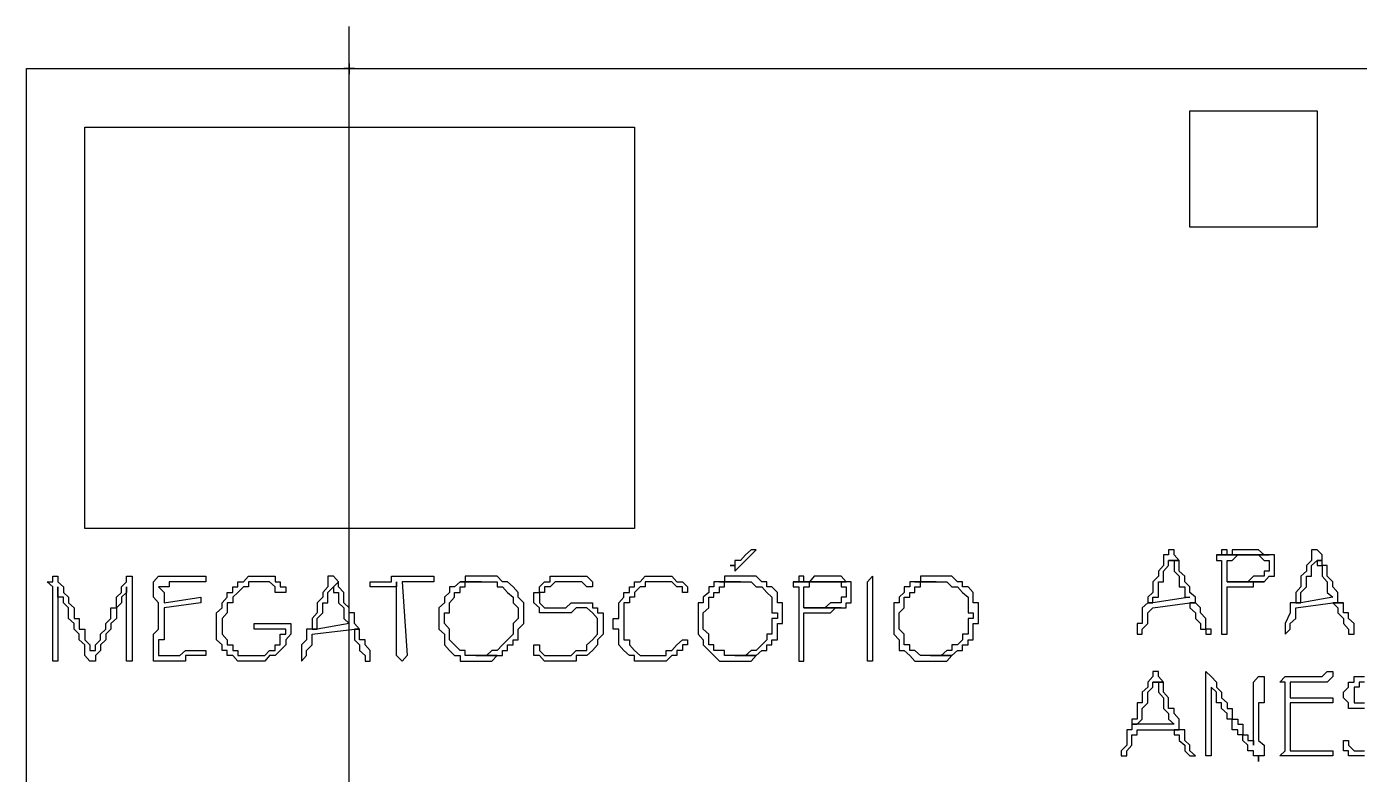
# Model space of a CAD drawing. Header units: millimetres. Extents: x -518.8 to -461.2, y 3.5 to 44.2.
# Drawn here: x -500.335 to -498.73, y 18.541 to 19.441 of the extents above; entities that cross this region are included whole.
import ezdxf

# ---------------------------------------------------------------- set-up
doc = ezdxf.new("R2010")
doc.units = ezdxf.units.MM
doc.header["$MEASUREMENT"] = 0
for name, color, linetype in [('10', 10, 'Continuous'), ('151', 151, 'Continuous'), ('16', 16, 'Continuous'), ('MYSOLIDS', 7, 'Continuous')]:
    doc.layers.add(name, color=color, linetype=linetype)

msp = doc.modelspace()

# ---------------------------------------------------------------- linework, layer by layer
at = {"layer": '10'}
for points in [[(-500.3346, 19.3909), (-494.7203, 19.3909), (-494.7203, 19.2375)], [(-500.3346, 17.8631), (-500.3346, 19.3909)]]:
    msp.add_lwpolyline(points, dxfattribs=at)
at = {"layer": '151'}
for points in [[(-498.9346, 19.3398), (-498.7812, 19.3398), (-498.7812, 19.2), (-498.9346, 19.2), (-498.9346, 19.3398)], [(-500.2647, 19.3203), (-499.603, 19.3203), (-499.603, 18.8368), (-500.2647, 18.8368), (-500.2647, 19.3203)]]:
    msp.add_lwpolyline(points, dxfattribs=at)
at = {"layer": '16'}
for points in [[(-499.9466, 14.2789), (-499.9466, 19.4413)], [(-499.9466, 19.3909), (-499.9466, 19.3969)], [(-499.9466, 19.3969), (-499.9466, 19.3909)], [(-500.2842, 19.3909), (-499.8955, 19.3909)], [(-499.9527, 19.3909), (-499.9466, 19.3909), (-499.9527, 19.3909)], [(-499.9466, 19.3842), (-499.9466, 19.3909), (-499.9466, 19.3842)], [(-499.9399, 19.3909), (-499.9466, 19.3909), (-499.9399, 19.3909)]]:
    msp.add_lwpolyline(points, dxfattribs=at)
at = {"layer": 'MYSOLIDS'}
for points in [[(-499.4624, 18.8112), (-499.4624, 18.8112), (-499.4692, 18.8052), (-499.4692, 18.8052), (-499.4692, 18.8052), (-499.4752, 18.7985), (-499.4752, 18.7985), (-499.482, 18.7985), (-499.482, 18.7924), (-499.488, 18.7924), (-499.482, 18.7924), (-499.482, 18.7857), (-499.482, 18.7857), (-499.4752, 18.7924), (-499.4752, 18.7924), (-499.4752, 18.7924), (-499.4692, 18.7985), (-499.4692, 18.7985), (-499.4624, 18.8052), (-499.4624, 18.8052), (-499.4624, 18.8052), (-499.4564, 18.8112), (-499.4564, 18.8112), (-499.4624, 18.8112), (-499.4624, 18.8112)], [(-498.9602, 18.8112), (-498.9602, 18.8112), (-498.9602, 18.8112), (-498.9602, 18.8112), (-498.9602, 18.8052), (-498.9662, 18.8052), (-498.9662, 18.7985), (-498.9662, 18.7924), (-498.9722, 18.7857), (-498.9722, 18.7797), (-498.979, 18.7729), (-498.979, 18.7669), (-498.979, 18.7669), (-498.979, 18.7601), (-498.979, 18.7601), (-498.985, 18.7541), (-498.985, 18.7473), (-498.979, 18.7473), (-498.979, 18.7541), (-498.9722, 18.7541), (-498.9722, 18.7601), (-498.9722, 18.7669), (-498.9722, 18.7729), (-498.9722, 18.7729), (-498.9662, 18.7729), (-498.9662, 18.7797), (-498.9662, 18.7797), (-498.9662, 18.7857), (-498.9602, 18.7924), (-498.9602, 18.7985), (-498.9602, 18.7985), (-498.9474, 18.7985), (-498.9534, 18.8052), (-498.9534, 18.8112), (-498.9602, 18.8112), (-498.9602, 18.8112)], [(-498.8963, 18.8112), (-498.8963, 18.8112), (-498.8963, 18.8052), (-498.9023, 18.8052), (-498.9023, 18.8052), (-498.8579, 18.8052), (-498.8579, 18.8052), (-498.8519, 18.8052), (-498.8451, 18.7985), (-498.8451, 18.7985), (-498.8451, 18.7985), (-498.8391, 18.7985), (-498.8391, 18.7924), (-498.8391, 18.7924), (-498.8391, 18.7857), (-498.8451, 18.7857), (-498.8451, 18.7797), (-498.8519, 18.7797), (-498.8519, 18.7797), (-498.8579, 18.7797), (-498.8579, 18.7797), (-498.8647, 18.7729), (-498.8707, 18.7729), (-498.8707, 18.7729), (-498.8767, 18.7729), (-498.8835, 18.7729), (-498.8895, 18.7729), (-498.8451, 18.7729), (-498.8451, 18.7729), (-498.8391, 18.7797), (-498.8324, 18.7797), (-498.8324, 18.7857), (-498.8324, 18.7857), (-498.8324, 18.7924), (-498.8324, 18.7924), (-498.8324, 18.7985), (-498.8324, 18.8052), (-498.8391, 18.8052), (-498.8391, 18.8052), (-498.8895, 18.8052), (-498.8895, 18.8112), (-498.8963, 18.8112), (-498.8963, 18.8112)], [(-498.9023, 18.8052), (-498.9023, 18.7985), (-498.8963, 18.7985), (-498.8963, 18.7985), (-498.8963, 18.7924), (-498.8963, 18.7857), (-498.8963, 18.7797), (-498.8963, 18.7797), (-498.8963, 18.7729), (-498.8963, 18.7669), (-498.8963, 18.7669), (-498.8963, 18.7601), (-498.8963, 18.7541), (-498.8963, 18.7473), (-498.8963, 18.7473), (-498.8963, 18.7413), (-498.8963, 18.7353), (-498.8963, 18.7285), (-498.8963, 18.7285), (-498.8963, 18.7225), (-498.8963, 18.7157), (-498.8963, 18.7157), (-498.8963, 18.7097), (-498.8963, 18.7097), (-498.8895, 18.7097), (-498.8895, 18.7157), (-498.8895, 18.7157), (-498.8895, 18.7225), (-498.8895, 18.7225), (-498.8895, 18.7285), (-498.8895, 18.7353), (-498.8895, 18.7413), (-498.8895, 18.7413), (-498.8895, 18.7473), (-498.8895, 18.7541), (-498.8895, 18.7541), (-498.8895, 18.7601), (-498.8895, 18.7601), (-498.8895, 18.7669), (-498.8895, 18.7669), (-498.8835, 18.7669), (-498.8767, 18.7669), (-498.8707, 18.7669), (-498.8707, 18.7669), (-498.8647, 18.7669), (-498.8579, 18.7669), (-498.8579, 18.7729), (-498.8519, 18.7729), (-498.8451, 18.7729), (-498.8451, 18.7729), (-498.8895, 18.7729), (-498.8895, 18.7729), (-498.8895, 18.7797), (-498.8895, 18.7797), (-498.8895, 18.7857), (-498.8895, 18.7924), (-498.8895, 18.7985), (-498.8895, 18.7985), (-498.8835, 18.7985), (-498.8835, 18.7985), (-498.8767, 18.8052), (-498.8707, 18.8052), (-498.8707, 18.8052), (-498.8647, 18.8052), (-498.8647, 18.8052), (-498.8579, 18.8052), (-498.9023, 18.8052), (-498.9023, 18.8052)], [(-498.8579, 18.8112), (-498.8647, 18.8112), (-498.8647, 18.8112), (-498.8707, 18.8112), (-498.8767, 18.8112), (-498.8835, 18.8112), (-498.8835, 18.8052), (-498.8895, 18.8052), (-498.8391, 18.8052), (-498.8451, 18.8052), (-498.8519, 18.8112), (-498.8519, 18.8112), (-498.8579, 18.8112), (-498.8579, 18.8112)], [(-498.7812, 18.8112), (-498.7812, 18.8112), (-498.7812, 18.8112), (-498.788, 18.8112), (-498.788, 18.8052), (-498.788, 18.8052), (-498.788, 18.7985), (-498.794, 18.7924), (-498.794, 18.7857), (-498.8008, 18.7797), (-498.8008, 18.7729), (-498.8008, 18.7669), (-498.8008, 18.7669), (-498.8068, 18.7601), (-498.8068, 18.7601), (-498.8068, 18.7541), (-498.8068, 18.7473), (-498.8008, 18.7473), (-498.8008, 18.7541), (-498.8008, 18.7541), (-498.8008, 18.7601), (-498.794, 18.7669), (-498.794, 18.7729), (-498.794, 18.7729), (-498.794, 18.7729), (-498.794, 18.7797), (-498.788, 18.7797), (-498.788, 18.7857), (-498.788, 18.7924), (-498.7812, 18.7985), (-498.7812, 18.7985), (-498.7752, 18.7985), (-498.7752, 18.8052), (-498.7812, 18.8112), (-498.7812, 18.8112), (-498.7812, 18.8112)], [(-498.9474, 18.7985), (-498.9602, 18.7985), (-498.9534, 18.7985), (-498.9534, 18.7924), (-498.9534, 18.7924), (-498.9534, 18.7857), (-498.9474, 18.7797), (-498.9474, 18.7797), (-498.9474, 18.7729), (-498.9474, 18.7669), (-498.9406, 18.7669), (-498.9406, 18.7601), (-498.9406, 18.7541), (-498.9346, 18.7541), (-498.979, 18.7473), (-498.985, 18.7473), (-498.985, 18.7473), (-498.9918, 18.7413), (-498.9918, 18.7353), (-498.9918, 18.7353), (-498.9918, 18.7353), (-498.9918, 18.7225), (-498.9978, 18.7225), (-498.9978, 18.7157), (-498.9978, 18.7157), (-498.9978, 18.7097), (-498.9918, 18.7097), (-498.9918, 18.7097), (-498.9918, 18.7157), (-498.9918, 18.7157), (-498.985, 18.7225), (-498.985, 18.7225), (-498.985, 18.7285), (-498.985, 18.7353), (-498.979, 18.7413), (-498.979, 18.7413), (-498.9346, 18.7473), (-498.9278, 18.7473), (-498.9278, 18.7473), (-498.9278, 18.7541), (-498.9346, 18.7601), (-498.9346, 18.7601), (-498.9346, 18.7669), (-498.9406, 18.7729), (-498.9406, 18.7729), (-498.9406, 18.7797), (-498.9406, 18.7797), (-498.9474, 18.7857), (-498.9474, 18.7857), (-498.9474, 18.7924), (-498.9474, 18.7924), (-498.9474, 18.7985), (-498.9474, 18.7985), (-498.9474, 18.7985)], [(-498.7752, 18.7985), (-498.7812, 18.7985), (-498.7812, 18.7985), (-498.7812, 18.7924), (-498.7752, 18.7924), (-498.7752, 18.7857), (-498.7752, 18.7797), (-498.7752, 18.7797), (-498.7692, 18.7729), (-498.7692, 18.7669), (-498.7692, 18.7669), (-498.7692, 18.7601), (-498.7624, 18.7541), (-498.7624, 18.7541), (-498.8008, 18.7473), (-498.8068, 18.7473), (-498.8136, 18.7473), (-498.8136, 18.7413), (-498.8136, 18.7353), (-498.8136, 18.7353), (-498.8136, 18.7353), (-498.8196, 18.7225), (-498.8196, 18.7225), (-498.8196, 18.7157), (-498.8196, 18.7157), (-498.8196, 18.7097), (-498.8196, 18.7097), (-498.8196, 18.7097), (-498.8136, 18.7157), (-498.8136, 18.7157), (-498.8136, 18.7225), (-498.8136, 18.7225), (-498.8068, 18.7285), (-498.8068, 18.7353), (-498.8068, 18.7413), (-498.8068, 18.7413), (-498.7624, 18.7473), (-498.7496, 18.7473), (-498.7564, 18.7473), (-498.7564, 18.7541), (-498.7564, 18.7601), (-498.7564, 18.7601), (-498.7624, 18.7669), (-498.7624, 18.7729), (-498.7624, 18.7729), (-498.7692, 18.7797), (-498.7692, 18.7797), (-498.7692, 18.7857), (-498.7692, 18.7857), (-498.7692, 18.7924), (-498.7752, 18.7924), (-498.7752, 18.7985), (-498.7752, 18.7985), (-498.7752, 18.7985)], [(-500.297, 18.7669), (-500.297, 18.7601), (-500.297, 18.7541), (-500.297, 18.7473), (-500.297, 18.7473), (-500.297, 18.7413), (-500.297, 18.7353), (-500.297, 18.7353), (-500.297, 18.7285), (-500.297, 18.7225), (-500.297, 18.7225), (-500.297, 18.7157), (-500.297, 18.7157), (-500.297, 18.7097), (-500.297, 18.703), (-500.297, 18.703), (-500.297, 18.6969), (-500.297, 18.6902), (-500.297, 18.6902), (-500.297, 18.6842), (-500.297, 18.6774), (-500.297, 18.6774), (-500.303, 18.6774), (-500.303, 18.6774), (-500.303, 18.6774), (-500.303, 18.6774), (-500.303, 18.6842), (-500.303, 18.6842), (-500.303, 18.6842), (-500.303, 18.6842), (-500.303, 18.6902), (-500.303, 18.6969), (-500.303, 18.6969), (-500.303, 18.703), (-500.303, 18.7097), (-500.303, 18.7157), (-500.303, 18.7157), (-500.303, 18.7225), (-500.303, 18.7285), (-500.303, 18.7353), (-500.303, 18.7353), (-500.303, 18.7413), (-500.303, 18.7473), (-500.303, 18.7541), (-500.303, 18.7541), (-500.303, 18.7601), (-500.303, 18.7669), (-500.303, 18.7669), (-500.303, 18.7669), (-500.3098, 18.7729), (-500.3098, 18.7729), (-500.303, 18.7729), (-500.303, 18.7729), (-500.303, 18.7797), (-500.303, 18.7797), (-500.297, 18.7797), (-500.297, 18.7729), (-500.297, 18.7729), (-500.2902, 18.7669), (-500.2902, 18.7601), (-500.2902, 18.7601), (-500.2842, 18.7541), (-500.2842, 18.7541), (-500.2842, 18.7473), (-500.2842, 18.7473), (-500.2775, 18.7413), (-500.2775, 18.7353), (-500.2775, 18.7285), (-500.2714, 18.7285), (-500.2714, 18.7225), (-500.2714, 18.7157), (-500.2647, 18.7157), (-500.2647, 18.7097), (-500.2647, 18.703), (-500.2647, 18.703), (-500.2587, 18.6969), (-500.2587, 18.6902), (-500.2587, 18.6902), (-500.2587, 18.6902), (-500.2519, 18.6902), (-500.2519, 18.6902), (-500.2519, 18.6969), (-500.2519, 18.6969), (-500.2459, 18.703), (-500.2459, 18.7097), (-500.2459, 18.7097), (-500.2391, 18.7157), (-500.2391, 18.7225), (-500.2391, 18.7225), (-500.2331, 18.7285), (-500.2331, 18.7353), (-500.2331, 18.7413), (-500.2263, 18.7413), (-500.2263, 18.7473), (-500.2263, 18.7541), (-500.2203, 18.7601), (-500.2203, 18.7669), (-500.2203, 18.7669), (-500.2203, 18.7669), (-500.2143, 18.7729), (-500.2143, 18.7797), (-500.2143, 18.7797), (-500.2075, 18.7797), (-500.2075, 18.7797), (-500.2075, 18.7797), (-500.2075, 18.7797), (-500.2075, 18.7729), (-500.2075, 18.7729), (-500.2075, 18.6842), (-500.2075, 18.6774), (-500.2075, 18.6774), (-500.2075, 18.6774), (-500.2075, 18.6774), (-500.2143, 18.6774), (-500.2143, 18.6774), (-500.2143, 18.6842), (-500.2143, 18.6842), (-500.2143, 18.7669), (-500.2143, 18.7601), (-500.2203, 18.7541), (-500.2203, 18.7473), (-500.2263, 18.7413), (-500.2263, 18.7353), (-500.2263, 18.7285), (-500.2331, 18.7225), (-500.2331, 18.7225), (-500.2331, 18.7157), (-500.2391, 18.7097), (-500.2391, 18.7097), (-500.2391, 18.703), (-500.2391, 18.703), (-500.2459, 18.6969), (-500.2459, 18.6969), (-500.2459, 18.6969), (-500.2459, 18.6902), (-500.2519, 18.6842), (-500.2519, 18.6842), (-500.2519, 18.6774), (-500.2587, 18.6774), (-500.2587, 18.6774), (-500.2587, 18.6774), (-500.2587, 18.6774), (-500.2647, 18.6842), (-500.2647, 18.6842), (-500.2647, 18.6902), (-500.2647, 18.6902), (-500.2647, 18.6969), (-500.2714, 18.703), (-500.2714, 18.703), (-500.2714, 18.7097), (-500.2775, 18.7157), (-500.2775, 18.7225), (-500.2775, 18.7225), (-500.2842, 18.7285), (-500.2842, 18.7353), (-500.2842, 18.7353), (-500.2842, 18.7413), (-500.2902, 18.7473), (-500.2902, 18.7473), (-500.2902, 18.7541), (-500.297, 18.7541), (-500.297, 18.7601), (-500.297, 18.7601), (-500.297, 18.7669), (-500.297, 18.7669), (-500.297, 18.7669), (-500.297, 18.7669)], [(-500.1692, 18.7473), (-500.1248, 18.7541), (-500.1248, 18.7541), (-500.1248, 18.7473), (-500.1248, 18.7473), (-500.1248, 18.7473), (-500.1248, 18.7473), (-500.1248, 18.7473), (-500.1248, 18.7473), (-500.1248, 18.7473), (-500.1248, 18.7473), (-500.1692, 18.7413), (-500.1692, 18.7353), (-500.1692, 18.7353), (-500.1692, 18.7353), (-500.1692, 18.7353), (-500.1692, 18.7285), (-500.1692, 18.7285), (-500.1692, 18.7225), (-500.1692, 18.7157), (-500.1692, 18.7157), (-500.1692, 18.7097), (-500.1692, 18.703), (-500.176, 18.703), (-500.176, 18.6969), (-500.176, 18.6902), (-500.176, 18.6842), (-500.176, 18.6842), (-500.1692, 18.6842), (-500.1632, 18.6842), (-500.1564, 18.6842), (-500.1564, 18.6842), (-500.1504, 18.6842), (-500.1436, 18.6902), (-500.1436, 18.6902), (-500.1376, 18.6902), (-500.1308, 18.6902), (-500.1308, 18.6902), (-500.1248, 18.6902), (-500.1248, 18.6902), (-500.1188, 18.6902), (-500.1188, 18.6902), (-500.1188, 18.6842), (-500.1188, 18.6842), (-500.1188, 18.6842), (-500.1248, 18.6842), (-500.1308, 18.6842), (-500.1376, 18.6842), (-500.1376, 18.6842), (-500.1436, 18.6842), (-500.1436, 18.6774), (-500.1504, 18.6774), (-500.1564, 18.6774), (-500.1564, 18.6774), (-500.1632, 18.6774), (-500.1692, 18.6774), (-500.1692, 18.6774), (-500.176, 18.6774), (-500.176, 18.6774), (-500.182, 18.6774), (-500.182, 18.6774), (-500.182, 18.6842), (-500.182, 18.6842), (-500.182, 18.6842), (-500.182, 18.6902), (-500.182, 18.6969), (-500.182, 18.6969), (-500.182, 18.703), (-500.182, 18.7097), (-500.182, 18.7097), (-500.176, 18.7157), (-500.176, 18.7225), (-500.176, 18.7285), (-500.176, 18.7285), (-500.176, 18.7353), (-500.176, 18.7413), (-500.176, 18.7413), (-500.176, 18.7473), (-500.182, 18.7541), (-500.182, 18.7601), (-500.182, 18.7601), (-500.182, 18.7669), (-500.182, 18.7669), (-500.182, 18.7729), (-500.182, 18.7729), (-500.182, 18.7729), (-500.182, 18.7729), (-500.176, 18.7797), (-500.176, 18.7797), (-500.1692, 18.7797), (-500.1632, 18.7797), (-500.1632, 18.7797), (-500.1632, 18.7797), (-500.1564, 18.7797), (-500.1504, 18.7797), (-500.1504, 18.7797), (-500.1436, 18.7797), (-500.1376, 18.7797), (-500.1308, 18.7797), (-500.1308, 18.7797), (-500.1248, 18.7797), (-500.1248, 18.7797), (-500.1248, 18.7797), (-500.1188, 18.7797), (-500.1188, 18.7797), (-500.1188, 18.7729), (-500.1188, 18.7729), (-500.1188, 18.7729), (-500.1188, 18.7729), (-500.1248, 18.7729), (-500.1248, 18.7729), (-500.1308, 18.7729), (-500.1376, 18.7729), (-500.1436, 18.7729), (-500.1504, 18.7729), (-500.1564, 18.7729), (-500.1632, 18.7729), (-500.1632, 18.7669), (-500.1692, 18.7669), (-500.176, 18.7669), (-500.176, 18.7669), (-500.1692, 18.7601), (-500.1692, 18.7601), (-500.1692, 18.7541), (-500.1692, 18.7473), (-500.1692, 18.7473), (-500.1692, 18.7473), (-500.1692, 18.7473), (-500.1692, 18.7473)], [(-500.0226, 18.7157), (-500.0293, 18.7157), (-500.0354, 18.7157), (-500.0421, 18.7157), (-500.0421, 18.7157), (-500.0481, 18.7157), (-500.0549, 18.7157), (-500.0549, 18.7157), (-500.0609, 18.7157), (-500.0609, 18.7157), (-500.0609, 18.7157), (-500.0609, 18.7157), (-500.0609, 18.7157), (-500.0609, 18.7225), (-500.0609, 18.7225), (-500.0549, 18.7225), (-500.0549, 18.7225), (-500.0549, 18.7225), (-500.0481, 18.7225), (-500.0481, 18.7225), (-500.0421, 18.7225), (-500.0354, 18.7225), (-500.0293, 18.7225), (-500.0226, 18.7225), (-500.0226, 18.7225), (-500.0166, 18.7225), (-500.0166, 18.7225), (-500.0166, 18.7157), (-500.0166, 18.7157), (-500.0166, 18.7157), (-500.0166, 18.7097), (-500.0226, 18.703), (-500.0226, 18.703), (-500.0226, 18.6969), (-500.0293, 18.6902), (-500.0293, 18.6902), (-500.0293, 18.6902), (-500.0354, 18.6842), (-500.0354, 18.6842), (-500.0421, 18.6842), (-500.0421, 18.6842), (-500.0481, 18.6774), (-500.0549, 18.6774), (-500.0549, 18.6774), (-500.0609, 18.6774), (-500.0609, 18.6774), (-500.0677, 18.6774), (-500.0737, 18.6774), (-500.0805, 18.6774), (-500.0805, 18.6774), (-500.0865, 18.6842), (-500.0933, 18.6842), (-500.0933, 18.6902), (-500.0933, 18.6902), (-500.0993, 18.6902), (-500.0993, 18.6969), (-500.0993, 18.6969), (-500.106, 18.703), (-500.106, 18.7097), (-500.106, 18.7097), (-500.106, 18.7157), (-500.106, 18.7157), (-500.106, 18.7225), (-500.106, 18.7285), (-500.106, 18.7353), (-500.106, 18.7353), (-500.0993, 18.7413), (-500.0993, 18.7473), (-500.0993, 18.7473), (-500.0933, 18.7541), (-500.0933, 18.7601), (-500.0865, 18.7601), (-500.0865, 18.7669), (-500.0805, 18.7669), (-500.0805, 18.7729), (-500.0737, 18.7729), (-500.0737, 18.7729), (-500.0737, 18.7729), (-500.0677, 18.7797), (-500.0609, 18.7797), (-500.0609, 18.7797), (-500.0549, 18.7797), (-500.0549, 18.7797), (-500.0481, 18.7797), (-500.0421, 18.7797), (-500.0354, 18.7797), (-500.0354, 18.7729), (-500.0354, 18.7729), (-500.0293, 18.7729), (-500.0293, 18.7669), (-500.0226, 18.7669), (-500.0226, 18.7601), (-500.0293, 18.7601), (-500.0293, 18.7601), (-500.0293, 18.7601), (-500.0293, 18.7601), (-500.0293, 18.7601), (-500.0354, 18.7601), (-500.0354, 18.7669), (-500.0354, 18.7669), (-500.0421, 18.7729), (-500.0421, 18.7729), (-500.0481, 18.7729), (-500.0549, 18.7729), (-500.0549, 18.7729), (-500.0609, 18.7729), (-500.0677, 18.7729), (-500.0677, 18.7669), (-500.0737, 18.7669), (-500.0737, 18.7669), (-500.0805, 18.7601), (-500.0805, 18.7601), (-500.0865, 18.7541), (-500.0865, 18.7541), (-500.0865, 18.7473), (-500.0933, 18.7473), (-500.0933, 18.7413), (-500.0933, 18.7413), (-500.0933, 18.7353), (-500.0993, 18.7285), (-500.0993, 18.7285), (-500.0993, 18.7225), (-500.0993, 18.7157), (-500.0993, 18.7157), (-500.0993, 18.7097), (-500.0933, 18.703), (-500.0933, 18.703), (-500.0933, 18.6969), (-500.0865, 18.6969), (-500.0865, 18.6902), (-500.0865, 18.6902), (-500.0805, 18.6902), (-500.0805, 18.6842), (-500.0737, 18.6842), (-500.0677, 18.6842), (-500.0609, 18.6842), (-500.0609, 18.6842), (-500.0549, 18.6842), (-500.0549, 18.6842), (-500.0481, 18.6842), (-500.0421, 18.6902), (-500.0421, 18.6902), (-500.0354, 18.6902), (-500.0354, 18.6902), (-500.0354, 18.6969), (-500.0293, 18.6969), (-500.0293, 18.703), (-500.0293, 18.7097), (-500.0226, 18.7097), (-500.0226, 18.7157), (-500.0226, 18.7157), (-500.0226, 18.7157), (-500.0226, 18.7157), (-500.0226, 18.7157)], [(-499.9594, 18.7729), (-499.9654, 18.7669), (-499.9654, 18.7669), (-499.9654, 18.7601), (-499.9594, 18.7601), (-499.9594, 18.7541), (-499.9594, 18.7473), (-499.9594, 18.7473), (-499.9527, 18.7413), (-499.9527, 18.7413), (-499.9527, 18.7353), (-499.9527, 18.7285), (-499.9466, 18.7225), (-499.9466, 18.7225), (-499.985, 18.7157), (-499.991, 18.7157), (-499.9978, 18.7157), (-499.9978, 18.7097), (-499.9978, 18.703), (-499.9978, 18.703), (-499.9978, 18.703), (-500.0038, 18.6969), (-500.0038, 18.6902), (-500.0038, 18.6842), (-500.0038, 18.6842), (-500.0038, 18.6774), (-500.0038, 18.6774), (-500.0038, 18.6774), (-499.9978, 18.6842), (-499.9978, 18.6842), (-499.9978, 18.6902), (-499.9978, 18.6902), (-499.991, 18.6969), (-499.991, 18.703), (-499.991, 18.7097), (-499.991, 18.7097), (-499.9399, 18.7157), (-499.9339, 18.7157), (-499.9399, 18.7225), (-499.9399, 18.7225), (-499.9399, 18.7285), (-499.9399, 18.7353), (-499.9466, 18.7353), (-499.9466, 18.7413), (-499.9466, 18.7413), (-499.9527, 18.7473), (-499.9527, 18.7473), (-499.9527, 18.7541), (-499.9527, 18.7541), (-499.9527, 18.7601), (-499.9527, 18.7601), (-499.9594, 18.7669), (-499.9594, 18.7729), (-499.9594, 18.7729)], [(-499.9654, 18.7797), (-499.9654, 18.7797), (-499.9654, 18.7797), (-499.9722, 18.7797), (-499.9722, 18.7729), (-499.9722, 18.7729), (-499.9722, 18.7669), (-499.9782, 18.7601), (-499.9782, 18.7541), (-499.985, 18.7473), (-499.985, 18.7413), (-499.985, 18.7353), (-499.985, 18.7353), (-499.991, 18.7285), (-499.991, 18.7285), (-499.991, 18.7225), (-499.991, 18.7157), (-499.985, 18.7157), (-499.985, 18.7225), (-499.985, 18.7225), (-499.985, 18.7285), (-499.9782, 18.7353), (-499.9782, 18.7413), (-499.9782, 18.7413), (-499.9782, 18.7413), (-499.9782, 18.7473), (-499.9722, 18.7473), (-499.9722, 18.7541), (-499.9722, 18.7601), (-499.9654, 18.7669), (-499.9654, 18.7669), (-499.9594, 18.7729), (-499.9594, 18.7729), (-499.9654, 18.7797), (-499.9654, 18.7797), (-499.9654, 18.7797)], [(-499.8511, 18.7797), (-499.8511, 18.7797), (-499.8444, 18.7797), (-499.8444, 18.7797), (-499.8444, 18.7797), (-499.8444, 18.7797), (-499.8444, 18.7729), (-499.8444, 18.7729), (-499.8511, 18.7729), (-499.8511, 18.7729), (-499.8827, 18.7729), (-499.8767, 18.6842), (-499.8827, 18.6774), (-499.8827, 18.6774), (-499.8827, 18.6774), (-499.8827, 18.6774), (-499.8827, 18.6774), (-499.8827, 18.6774), (-499.8895, 18.6842), (-499.8895, 18.6842), (-499.8895, 18.7729), (-499.8895, 18.7669), (-499.8955, 18.7669), (-499.9023, 18.7669), (-499.9083, 18.7669), (-499.9151, 18.7669), (-499.9151, 18.7669), (-499.9151, 18.7669), (-499.9211, 18.7669), (-499.9211, 18.7669), (-499.9211, 18.7729), (-499.9211, 18.7729), (-499.9211, 18.7729), (-499.9211, 18.7729), (-499.9151, 18.7729), (-499.9151, 18.7729), (-499.9083, 18.7729), (-499.9083, 18.7729), (-499.9023, 18.7729), (-499.8955, 18.7729), (-499.8955, 18.7797), (-499.8895, 18.7797), (-499.8827, 18.7797), (-499.8511, 18.7797), (-499.8511, 18.7797), (-499.8511, 18.7797)], [(-499.8128, 18.7729), (-499.8128, 18.7729), (-499.8196, 18.7669), (-499.8256, 18.7669), (-499.8256, 18.7669), (-499.8256, 18.7601), (-499.8316, 18.7541), (-499.8316, 18.7541), (-499.8316, 18.7473), (-499.8316, 18.7473), (-499.8384, 18.7413), (-499.8384, 18.7353), (-499.8384, 18.7285), (-499.8384, 18.7285), (-499.8384, 18.7225), (-499.8384, 18.7157), (-499.8384, 18.7157), (-499.8316, 18.7097), (-499.8316, 18.703), (-499.8316, 18.703), (-499.8316, 18.6969), (-499.8256, 18.6902), (-499.8256, 18.6902), (-499.8256, 18.6902), (-499.8196, 18.6842), (-499.8128, 18.6842), (-499.8128, 18.6774), (-499.8068, 18.6774), (-499.8, 18.6774), (-499.8, 18.6774), (-499.794, 18.6774), (-499.794, 18.6774), (-499.7872, 18.6774), (-499.7812, 18.6774), (-499.7812, 18.6774), (-499.7745, 18.6774), (-499.7745, 18.6774), (-499.7684, 18.6842), (-499.794, 18.6842), (-499.794, 18.6842), (-499.8, 18.6842), (-499.8068, 18.6842), (-499.8068, 18.6902), (-499.8128, 18.6902), (-499.8128, 18.6902), (-499.8196, 18.6969), (-499.8196, 18.6969), (-499.8196, 18.6969), (-499.8256, 18.703), (-499.8256, 18.7097), (-499.8256, 18.7097), (-499.8256, 18.7157), (-499.8316, 18.7225), (-499.8316, 18.7225), (-499.8316, 18.7285), (-499.8316, 18.7353), (-499.8256, 18.7353), (-499.8256, 18.7413), (-499.8256, 18.7473), (-499.8256, 18.7473), (-499.8196, 18.7541), (-499.8196, 18.7541), (-499.8196, 18.7601), (-499.8128, 18.7601), (-499.8128, 18.7669), (-499.8068, 18.7669), (-499.8068, 18.7729), (-499.8, 18.7729), (-499.794, 18.7729), (-499.794, 18.7729), (-499.7872, 18.7729), (-499.8128, 18.7729), (-499.8128, 18.7729)], [(-499.7872, 18.7797), (-499.7872, 18.7797), (-499.794, 18.7797), (-499.794, 18.7797), (-499.8, 18.7797), (-499.8068, 18.7797), (-499.8068, 18.7729), (-499.8128, 18.7729), (-499.7872, 18.7729), (-499.7872, 18.7729), (-499.7812, 18.7729), (-499.7745, 18.7729), (-499.7684, 18.7729), (-499.7684, 18.7669), (-499.7617, 18.7669), (-499.7617, 18.7669), (-499.7557, 18.7601), (-499.7557, 18.7601), (-499.7557, 18.7601), (-499.7489, 18.7541), (-499.7489, 18.7541), (-499.7489, 18.7473), (-499.7429, 18.7413), (-499.7429, 18.7353), (-499.7429, 18.7353), (-499.7429, 18.7285), (-499.7429, 18.7285), (-499.7489, 18.7225), (-499.7489, 18.7157), (-499.7489, 18.7157), (-499.7489, 18.7097), (-499.7489, 18.7097), (-499.7557, 18.703), (-499.7557, 18.703), (-499.7617, 18.6969), (-499.7617, 18.6969), (-499.7684, 18.6902), (-499.7684, 18.6902), (-499.7745, 18.6902), (-499.7812, 18.6842), (-499.7812, 18.6842), (-499.7872, 18.6842), (-499.794, 18.6842), (-499.7684, 18.6842), (-499.7617, 18.6842), (-499.7617, 18.6902), (-499.7557, 18.6902), (-499.7557, 18.6902), (-499.7557, 18.6969), (-499.7489, 18.6969), (-499.7489, 18.703), (-499.7429, 18.703), (-499.7429, 18.7097), (-499.7429, 18.7097), (-499.7429, 18.7157), (-499.7361, 18.7225), (-499.7361, 18.7225), (-499.7361, 18.7285), (-499.7361, 18.7353), (-499.7361, 18.7353), (-499.7361, 18.7413), (-499.7361, 18.7473), (-499.7361, 18.7473), (-499.7429, 18.7541), (-499.7429, 18.7541), (-499.7429, 18.7601), (-499.7489, 18.7669), (-499.7489, 18.7669), (-499.7489, 18.7669), (-499.7557, 18.7729), (-499.7617, 18.7729), (-499.7617, 18.7729), (-499.7684, 18.7797), (-499.7745, 18.7797), (-499.7745, 18.7797), (-499.7812, 18.7797), (-499.7872, 18.7797), (-499.7872, 18.7797)], [(-499.6602, 18.7669), (-499.6602, 18.7669), (-499.6602, 18.7669), (-499.6602, 18.7669), (-499.6602, 18.7669), (-499.6662, 18.7729), (-499.6662, 18.7729), (-499.673, 18.7729), (-499.679, 18.7729), (-499.679, 18.7729), (-499.6857, 18.7729), (-499.6857, 18.7729), (-499.6918, 18.7729), (-499.6985, 18.7729), (-499.7045, 18.7669), (-499.7045, 18.7669), (-499.7113, 18.7669), (-499.7113, 18.7601), (-499.7173, 18.7601), (-499.7173, 18.7541), (-499.7173, 18.7541), (-499.7173, 18.7473), (-499.7113, 18.7413), (-499.7113, 18.7413), (-499.7045, 18.7413), (-499.7045, 18.7413), (-499.6985, 18.7413), (-499.6985, 18.7413), (-499.6918, 18.7413), (-499.6857, 18.7413), (-499.6857, 18.7413), (-499.679, 18.7473), (-499.673, 18.7473), (-499.6662, 18.7473), (-499.6662, 18.7473), (-499.6602, 18.7473), (-499.6534, 18.7473), (-499.6534, 18.7413), (-499.6474, 18.7413), (-499.6474, 18.7413), (-499.6474, 18.7353), (-499.6406, 18.7353), (-499.6406, 18.7285), (-499.6406, 18.7225), (-499.6406, 18.7225), (-499.6406, 18.7157), (-499.6406, 18.7097), (-499.6406, 18.7097), (-499.6474, 18.703), (-499.6474, 18.6969), (-499.6474, 18.6969), (-499.6534, 18.6902), (-499.6534, 18.6902), (-499.6534, 18.6902), (-499.6602, 18.6842), (-499.6662, 18.6842), (-499.6662, 18.6842), (-499.673, 18.6842), (-499.673, 18.6774), (-499.679, 18.6774), (-499.6857, 18.6774), (-499.6918, 18.6774), (-499.6918, 18.6774), (-499.6985, 18.6774), (-499.7045, 18.6774), (-499.7045, 18.6774), (-499.7113, 18.6774), (-499.7173, 18.6842), (-499.7173, 18.6842), (-499.7241, 18.6842), (-499.7241, 18.6902), (-499.7241, 18.6902), (-499.7241, 18.6969), (-499.7241, 18.6969), (-499.7241, 18.6969), (-499.7241, 18.6969), (-499.7241, 18.6969), (-499.7173, 18.6969), (-499.7173, 18.6969), (-499.7173, 18.6902), (-499.7173, 18.6902), (-499.7173, 18.6902), (-499.7113, 18.6842), (-499.7113, 18.6842), (-499.7045, 18.6842), (-499.6985, 18.6842), (-499.6985, 18.6842), (-499.6918, 18.6842), (-499.6857, 18.6842), (-499.679, 18.6842), (-499.679, 18.6842), (-499.673, 18.6902), (-499.6662, 18.6902), (-499.6662, 18.6902), (-499.6602, 18.6902), (-499.6602, 18.6969), (-499.6602, 18.6969), (-499.6534, 18.703), (-499.6534, 18.703), (-499.6474, 18.7097), (-499.6474, 18.7097), (-499.6474, 18.7157), (-499.6474, 18.7225), (-499.6474, 18.7225), (-499.6474, 18.7285), (-499.6534, 18.7353), (-499.6534, 18.7353), (-499.6534, 18.7353), (-499.6602, 18.7413), (-499.6662, 18.7413), (-499.6662, 18.7413), (-499.673, 18.7413), (-499.673, 18.7413), (-499.679, 18.7353), (-499.6857, 18.7353), (-499.6918, 18.7353), (-499.6918, 18.7353), (-499.6985, 18.7353), (-499.7045, 18.7353), (-499.7045, 18.7353), (-499.7113, 18.7353), (-499.7173, 18.7353), (-499.7173, 18.7413), (-499.7173, 18.7413), (-499.7241, 18.7473), (-499.7241, 18.7473), (-499.7241, 18.7541), (-499.7241, 18.7541), (-499.7241, 18.7601), (-499.7173, 18.7601), (-499.7173, 18.7669), (-499.7113, 18.7729), (-499.7113, 18.7729), (-499.7045, 18.7729), (-499.7045, 18.7797), (-499.6985, 18.7797), (-499.6918, 18.7797), (-499.6918, 18.7797), (-499.6857, 18.7797), (-499.679, 18.7797), (-499.679, 18.7797), (-499.673, 18.7797), (-499.6662, 18.7797), (-499.6662, 18.7797), (-499.6602, 18.7797), (-499.6534, 18.7729), (-499.6534, 18.7729), (-499.6534, 18.7669), (-499.6534, 18.7669), (-499.6534, 18.7669), (-499.6602, 18.7669), (-499.6602, 18.7669), (-499.6602, 18.7669), (-499.6602, 18.7669), (-499.6602, 18.7669)], [(-499.5707, 18.7729), (-499.5775, 18.7729), (-499.5835, 18.7729), (-499.5902, 18.7729), (-499.5902, 18.7669), (-499.5963, 18.7669), (-499.5963, 18.7669), (-499.603, 18.7601), (-499.603, 18.7601), (-499.603, 18.7541), (-499.609, 18.7541), (-499.609, 18.7473), (-499.6158, 18.7473), (-499.6158, 18.7413), (-499.6158, 18.7413), (-499.6158, 18.7353), (-499.6158, 18.7285), (-499.6158, 18.7285), (-499.6158, 18.7225), (-499.6158, 18.7157), (-499.6158, 18.7157), (-499.6158, 18.7097), (-499.6158, 18.703), (-499.609, 18.703), (-499.609, 18.6969), (-499.609, 18.6969), (-499.603, 18.6902), (-499.603, 18.6902), (-499.5963, 18.6842), (-499.5902, 18.6842), (-499.5902, 18.6842), (-499.5835, 18.6842), (-499.5835, 18.6842), (-499.5775, 18.6842), (-499.5707, 18.6842), (-499.5647, 18.6842), (-499.5647, 18.6842), (-499.5647, 18.6902), (-499.5579, 18.6902), (-499.5519, 18.6969), (-499.5519, 18.6969), (-499.5519, 18.6969), (-499.5451, 18.703), (-499.5451, 18.703), (-499.5451, 18.703), (-499.5391, 18.703), (-499.5391, 18.703), (-499.5391, 18.703), (-499.5391, 18.703), (-499.5391, 18.6969), (-499.5391, 18.6969), (-499.5451, 18.6969), (-499.5451, 18.6902), (-499.5519, 18.6902), (-499.5519, 18.6842), (-499.5579, 18.6842), (-499.5647, 18.6774), (-499.5647, 18.6774), (-499.5647, 18.6774), (-499.5707, 18.6774), (-499.5775, 18.6774), (-499.5835, 18.6774), (-499.5835, 18.6774), (-499.5835, 18.6774), (-499.5902, 18.6774), (-499.5963, 18.6774), (-499.603, 18.6774), (-499.603, 18.6842), (-499.609, 18.6842), (-499.609, 18.6842), (-499.6158, 18.6902), (-499.6158, 18.6902), (-499.6218, 18.6969), (-499.6218, 18.6969), (-499.6218, 18.703), (-499.6218, 18.7097), (-499.6218, 18.7157), (-499.6286, 18.7157), (-499.6286, 18.7225), (-499.6286, 18.7285), (-499.6218, 18.7285), (-499.6218, 18.7353), (-499.6218, 18.7413), (-499.6218, 18.7413), (-499.6218, 18.7473), (-499.6158, 18.7541), (-499.6158, 18.7541), (-499.6158, 18.7601), (-499.609, 18.7601), (-499.609, 18.7669), (-499.603, 18.7669), (-499.603, 18.7729), (-499.5963, 18.7729), (-499.5963, 18.7729), (-499.5902, 18.7797), (-499.5835, 18.7797), (-499.5775, 18.7797), (-499.5775, 18.7797), (-499.5707, 18.7797), (-499.5707, 18.7797), (-499.5647, 18.7797), (-499.5579, 18.7797), (-499.5579, 18.7797), (-499.5519, 18.7729), (-499.5451, 18.7729), (-499.5451, 18.7729), (-499.5391, 18.7669), (-499.5391, 18.7669), (-499.5391, 18.7669), (-499.5391, 18.7601), (-499.5391, 18.7601), (-499.5451, 18.7601), (-499.5451, 18.7601), (-499.5451, 18.7601), (-499.5451, 18.7669), (-499.5519, 18.7669), (-499.5519, 18.7669), (-499.5519, 18.7669), (-499.5579, 18.7729), (-499.5579, 18.7729), (-499.5647, 18.7729), (-499.5707, 18.7729), (-499.5707, 18.7729), (-499.5707, 18.7729), (-499.5707, 18.7729), (-499.5707, 18.7729)], [(-499.5008, 18.7729), (-499.5075, 18.7729), (-499.5075, 18.7669), (-499.5136, 18.7669), (-499.5136, 18.7669), (-499.5136, 18.7601), (-499.5203, 18.7541), (-499.5203, 18.7541), (-499.5203, 18.7473), (-499.5263, 18.7473), (-499.5263, 18.7413), (-499.5263, 18.7353), (-499.5263, 18.7285), (-499.5263, 18.7285), (-499.5263, 18.7225), (-499.5263, 18.7157), (-499.5263, 18.7157), (-499.5263, 18.7097), (-499.5203, 18.703), (-499.5203, 18.703), (-499.5203, 18.6969), (-499.5136, 18.6902), (-499.5136, 18.6902), (-499.5136, 18.6902), (-499.5075, 18.6842), (-499.5075, 18.6842), (-499.5008, 18.6774), (-499.4948, 18.6774), (-499.4948, 18.6774), (-499.488, 18.6774), (-499.482, 18.6774), (-499.482, 18.6774), (-499.4752, 18.6774), (-499.4692, 18.6774), (-499.4692, 18.6774), (-499.4624, 18.6774), (-499.4624, 18.6774), (-499.4564, 18.6842), (-499.482, 18.6842), (-499.482, 18.6842), (-499.488, 18.6842), (-499.4948, 18.6842), (-499.4948, 18.6902), (-499.5008, 18.6902), (-499.5075, 18.6902), (-499.5075, 18.6969), (-499.5075, 18.6969), (-499.5136, 18.6969), (-499.5136, 18.703), (-499.5136, 18.7097), (-499.5136, 18.7097), (-499.5203, 18.7157), (-499.5203, 18.7225), (-499.5203, 18.7225), (-499.5203, 18.7285), (-499.5203, 18.7353), (-499.5203, 18.7353), (-499.5136, 18.7413), (-499.5136, 18.7473), (-499.5136, 18.7473), (-499.5136, 18.7541), (-499.5075, 18.7541), (-499.5075, 18.7601), (-499.5008, 18.7601), (-499.5008, 18.7669), (-499.4948, 18.7669), (-499.4948, 18.7729), (-499.488, 18.7729), (-499.482, 18.7729), (-499.482, 18.7729), (-499.4752, 18.7729), (-499.5008, 18.7729), (-499.5008, 18.7729)], [(-499.4752, 18.7797), (-499.4752, 18.7797), (-499.482, 18.7797), (-499.482, 18.7797), (-499.488, 18.7797), (-499.4948, 18.7797), (-499.4948, 18.7729), (-499.5008, 18.7729), (-499.4752, 18.7729), (-499.4752, 18.7729), (-499.4692, 18.7729), (-499.4624, 18.7729), (-499.4624, 18.7729), (-499.4564, 18.7669), (-499.4496, 18.7669), (-499.4496, 18.7669), (-499.4436, 18.7601), (-499.4436, 18.7601), (-499.4436, 18.7601), (-499.4376, 18.7541), (-499.4376, 18.7541), (-499.4376, 18.7473), (-499.4376, 18.7413), (-499.4376, 18.7353), (-499.4308, 18.7353), (-499.4308, 18.7285), (-499.4376, 18.7285), (-499.4376, 18.7225), (-499.4376, 18.7157), (-499.4376, 18.7157), (-499.4376, 18.7097), (-499.4436, 18.7097), (-499.4436, 18.703), (-499.4436, 18.703), (-499.4496, 18.6969), (-499.4496, 18.6969), (-499.4564, 18.6902), (-499.4624, 18.6902), (-499.4624, 18.6902), (-499.4692, 18.6842), (-499.4692, 18.6842), (-499.4752, 18.6842), (-499.482, 18.6842), (-499.4564, 18.6842), (-499.4564, 18.6842), (-499.4496, 18.6902), (-499.4436, 18.6902), (-499.4436, 18.6902), (-499.4436, 18.6969), (-499.4376, 18.6969), (-499.4376, 18.703), (-499.4308, 18.703), (-499.4308, 18.7097), (-499.4308, 18.7097), (-499.4308, 18.7157), (-499.4308, 18.7225), (-499.4248, 18.7225), (-499.4248, 18.7285), (-499.4248, 18.7353), (-499.4248, 18.7353), (-499.4248, 18.7413), (-499.4248, 18.7473), (-499.4308, 18.7473), (-499.4308, 18.7541), (-499.4308, 18.7541), (-499.4308, 18.7601), (-499.4376, 18.7669), (-499.4376, 18.7669), (-499.4436, 18.7669), (-499.4436, 18.7729), (-499.4496, 18.7729), (-499.4496, 18.7729), (-499.4564, 18.7797), (-499.4624, 18.7797), (-499.4624, 18.7797), (-499.4692, 18.7797), (-499.4752, 18.7797), (-499.4752, 18.7797)], [(-499.4053, 18.7797), (-499.4053, 18.7797), (-499.4053, 18.7729), (-499.4121, 18.7729), (-499.4121, 18.7729), (-499.3669, 18.7729), (-499.3669, 18.7729), (-499.3609, 18.7729), (-499.3542, 18.7729), (-499.3542, 18.7669), (-499.3542, 18.7669), (-499.3481, 18.7669), (-499.3481, 18.7601), (-499.3481, 18.7601), (-499.3481, 18.7541), (-499.3542, 18.7541), (-499.3542, 18.7473), (-499.3609, 18.7473), (-499.3609, 18.7473), (-499.3669, 18.7473), (-499.3669, 18.7473), (-499.3737, 18.7413), (-499.3737, 18.7413), (-499.3797, 18.7413), (-499.3865, 18.7413), (-499.3925, 18.7413), (-499.3993, 18.7413), (-499.3542, 18.7413), (-499.3481, 18.7413), (-499.3481, 18.7473), (-499.3421, 18.7473), (-499.3421, 18.7541), (-499.3421, 18.7541), (-499.3421, 18.7601), (-499.3421, 18.7601), (-499.3421, 18.7669), (-499.3421, 18.7729), (-499.3481, 18.7729), (-499.3481, 18.7729), (-499.3993, 18.7729), (-499.3993, 18.7797), (-499.4053, 18.7797), (-499.4053, 18.7797)], [(-499.4121, 18.7729), (-499.4121, 18.7669), (-499.4053, 18.7669), (-499.4053, 18.7669), (-499.4053, 18.7601), (-499.4053, 18.7541), (-499.4053, 18.7473), (-499.4053, 18.7473), (-499.4053, 18.7413), (-499.4053, 18.7353), (-499.4053, 18.7353), (-499.4053, 18.7285), (-499.4053, 18.7225), (-499.4053, 18.7157), (-499.4053, 18.7157), (-499.4053, 18.7097), (-499.4053, 18.703), (-499.4053, 18.6969), (-499.4053, 18.6969), (-499.4053, 18.6902), (-499.4053, 18.6842), (-499.4053, 18.6842), (-499.4053, 18.6774), (-499.4053, 18.6774), (-499.3993, 18.6774), (-499.3993, 18.6842), (-499.3993, 18.6842), (-499.3993, 18.6902), (-499.3993, 18.6902), (-499.3993, 18.6969), (-499.3993, 18.703), (-499.3993, 18.7097), (-499.3993, 18.7097), (-499.3993, 18.7157), (-499.3993, 18.7225), (-499.3993, 18.7285), (-499.3993, 18.7285), (-499.3993, 18.7285), (-499.3993, 18.7353), (-499.3993, 18.7353), (-499.3925, 18.7353), (-499.3865, 18.7353), (-499.3797, 18.7353), (-499.3797, 18.7353), (-499.3737, 18.7353), (-499.3669, 18.7353), (-499.3609, 18.7413), (-499.3609, 18.7413), (-499.3542, 18.7413), (-499.3542, 18.7413), (-499.3993, 18.7413), (-499.3993, 18.7473), (-499.3993, 18.7473), (-499.3993, 18.7473), (-499.3993, 18.7541), (-499.3993, 18.7601), (-499.3993, 18.7669), (-499.3993, 18.7669), (-499.3925, 18.7669), (-499.3925, 18.7729), (-499.3865, 18.7729), (-499.3797, 18.7729), (-499.3797, 18.7729), (-499.3737, 18.7729), (-499.3737, 18.7729), (-499.3669, 18.7729), (-499.4121, 18.7729), (-499.4121, 18.7729)], [(-499.3669, 18.7797), (-499.3737, 18.7797), (-499.3737, 18.7797), (-499.3797, 18.7797), (-499.3865, 18.7797), (-499.3865, 18.7797), (-499.3925, 18.7729), (-499.3993, 18.7729), (-499.3481, 18.7729), (-499.3542, 18.7797), (-499.3542, 18.7797), (-499.3609, 18.7797), (-499.3669, 18.7797), (-499.3669, 18.7797)], [(-499.3166, 18.7225), (-499.3166, 18.7157), (-499.3166, 18.7097), (-499.3166, 18.703), (-499.3166, 18.703), (-499.3166, 18.6969), (-499.3166, 18.6902), (-499.3166, 18.6842), (-499.3166, 18.6842), (-499.3166, 18.6842), (-499.3166, 18.6774), (-499.3166, 18.6774), (-499.3166, 18.6774), (-499.3166, 18.6774), (-499.3226, 18.6774), (-499.3226, 18.6774), (-499.3226, 18.6842), (-499.3226, 18.6842), (-499.3226, 18.6842), (-499.3226, 18.6842), (-499.3226, 18.6842), (-499.3226, 18.6902), (-499.3226, 18.6969), (-499.3226, 18.6969), (-499.3226, 18.703), (-499.3226, 18.7097), (-499.3226, 18.7157), (-499.3226, 18.7225), (-499.3226, 18.7225), (-499.3226, 18.7285), (-499.3226, 18.7353), (-499.3226, 18.7353), (-499.3226, 18.7413), (-499.3226, 18.7473), (-499.3226, 18.7541), (-499.3226, 18.7541), (-499.3226, 18.7601), (-499.3226, 18.7669), (-499.3226, 18.7669), (-499.3226, 18.7729), (-499.3226, 18.7729), (-499.3226, 18.7729), (-499.3166, 18.7797), (-499.3166, 18.7797), (-499.3166, 18.7797), (-499.3166, 18.7797), (-499.3166, 18.7797), (-499.3166, 18.7797), (-499.3166, 18.7729), (-499.3166, 18.7729), (-499.3166, 18.7669), (-499.3166, 18.7669), (-499.3166, 18.7669), (-499.3166, 18.7601), (-499.3166, 18.7541), (-499.3166, 18.7541), (-499.3166, 18.7473), (-499.3166, 18.7413), (-499.3166, 18.7353), (-499.3166, 18.7353), (-499.3166, 18.7285), (-499.3166, 18.7225), (-499.3166, 18.7225), (-499.3166, 18.7225), (-499.3166, 18.7225), (-499.3166, 18.7225)], [(-499.2654, 18.7729), (-499.2714, 18.7729), (-499.2714, 18.7669), (-499.2782, 18.7669), (-499.2782, 18.7669), (-499.2782, 18.7601), (-499.2842, 18.7541), (-499.2842, 18.7541), (-499.2842, 18.7473), (-499.291, 18.7473), (-499.291, 18.7413), (-499.291, 18.7353), (-499.291, 18.7285), (-499.291, 18.7285), (-499.291, 18.7225), (-499.291, 18.7157), (-499.291, 18.7157), (-499.291, 18.7097), (-499.2842, 18.703), (-499.2842, 18.703), (-499.2842, 18.6969), (-499.2842, 18.6902), (-499.2782, 18.6902), (-499.2782, 18.6902), (-499.2714, 18.6842), (-499.2714, 18.6842), (-499.2654, 18.6774), (-499.2587, 18.6774), (-499.2587, 18.6774), (-499.2527, 18.6774), (-499.2466, 18.6774), (-499.2466, 18.6774), (-499.2399, 18.6774), (-499.2339, 18.6774), (-499.2339, 18.6774), (-499.2271, 18.6774), (-499.2271, 18.6774), (-499.2211, 18.6842), (-499.2466, 18.6842), (-499.2466, 18.6842), (-499.2527, 18.6842), (-499.2587, 18.6842), (-499.2654, 18.6902), (-499.2654, 18.6902), (-499.2714, 18.6902), (-499.2714, 18.6969), (-499.2714, 18.6969), (-499.2782, 18.6969), (-499.2782, 18.703), (-499.2782, 18.7097), (-499.2782, 18.7097), (-499.2842, 18.7157), (-499.2842, 18.7225), (-499.2842, 18.7225), (-499.2842, 18.7285), (-499.2842, 18.7353), (-499.2842, 18.7353), (-499.2782, 18.7413), (-499.2782, 18.7473), (-499.2782, 18.7473), (-499.2782, 18.7541), (-499.2714, 18.7541), (-499.2714, 18.7601), (-499.2654, 18.7601), (-499.2654, 18.7669), (-499.2587, 18.7669), (-499.2587, 18.7729), (-499.2527, 18.7729), (-499.2466, 18.7729), (-499.2466, 18.7729), (-499.2399, 18.7729), (-499.2654, 18.7729), (-499.2654, 18.7729)], [(-499.2399, 18.7797), (-499.2399, 18.7797), (-499.2466, 18.7797), (-499.2466, 18.7797), (-499.2527, 18.7797), (-499.2587, 18.7797), (-499.2587, 18.7729), (-499.2654, 18.7729), (-499.2399, 18.7729), (-499.2399, 18.7729), (-499.2339, 18.7729), (-499.2271, 18.7729), (-499.2271, 18.7729), (-499.2211, 18.7669), (-499.2143, 18.7669), (-499.2143, 18.7669), (-499.2083, 18.7601), (-499.2083, 18.7601), (-499.2083, 18.7601), (-499.2015, 18.7541), (-499.2015, 18.7541), (-499.2015, 18.7473), (-499.2015, 18.7413), (-499.2015, 18.7353), (-499.1955, 18.7353), (-499.1955, 18.7285), (-499.2015, 18.7285), (-499.2015, 18.7225), (-499.2015, 18.7157), (-499.2015, 18.7157), (-499.2015, 18.7097), (-499.2083, 18.7097), (-499.2083, 18.703), (-499.2083, 18.703), (-499.2143, 18.6969), (-499.2211, 18.6969), (-499.2211, 18.6902), (-499.2271, 18.6902), (-499.2271, 18.6902), (-499.2339, 18.6842), (-499.2339, 18.6842), (-499.2399, 18.6842), (-499.2466, 18.6842), (-499.2211, 18.6842), (-499.2211, 18.6842), (-499.2143, 18.6902), (-499.2083, 18.6902), (-499.2083, 18.6902), (-499.2083, 18.6969), (-499.2015, 18.6969), (-499.2015, 18.703), (-499.1955, 18.703), (-499.1955, 18.7097), (-499.1955, 18.7097), (-499.1955, 18.7157), (-499.1955, 18.7225), (-499.1887, 18.7225), (-499.1887, 18.7285), (-499.1887, 18.7353), (-499.1887, 18.7353), (-499.1887, 18.7413), (-499.1887, 18.7473), (-499.1955, 18.7473), (-499.1955, 18.7541), (-499.1955, 18.7541), (-499.1955, 18.7601), (-499.2015, 18.7669), (-499.2015, 18.7669), (-499.2083, 18.7669), (-499.2083, 18.7729), (-499.2143, 18.7729), (-499.2143, 18.7729), (-499.2211, 18.7797), (-499.2271, 18.7797), (-499.2271, 18.7797), (-499.2339, 18.7797), (-499.2399, 18.7797), (-499.2399, 18.7797)], [(-498.9278, 18.7473), (-498.9346, 18.7473), (-498.9346, 18.7413), (-498.9346, 18.7413), (-498.9278, 18.7353), (-498.9278, 18.7285), (-498.9278, 18.7285), (-498.9218, 18.7225), (-498.9218, 18.7157), (-498.9151, 18.7157), (-498.9151, 18.7097), (-498.9151, 18.7097), (-498.909, 18.7097), (-498.909, 18.7157), (-498.9151, 18.7157), (-498.9151, 18.7225), (-498.9151, 18.7285), (-498.9218, 18.7353), (-498.9218, 18.7353), (-498.9218, 18.7413), (-498.9278, 18.7473), (-498.9278, 18.7473)], [(-498.7496, 18.7473), (-498.7624, 18.7473), (-498.7564, 18.7413), (-498.7564, 18.7413), (-498.7564, 18.7353), (-498.7496, 18.7285), (-498.7496, 18.7285), (-498.7496, 18.7225), (-498.7436, 18.7157), (-498.7436, 18.7157), (-498.7436, 18.7097), (-498.7369, 18.7097), (-498.7369, 18.7097), (-498.7369, 18.7157), (-498.7369, 18.7157), (-498.7369, 18.7225), (-498.7436, 18.7285), (-498.7436, 18.7353), (-498.7496, 18.7353), (-498.7496, 18.7413), (-498.7496, 18.7473), (-498.7496, 18.7473)], [(-499.9339, 18.7157), (-499.9399, 18.7157), (-499.9399, 18.7097), (-499.9399, 18.7097), (-499.9399, 18.703), (-499.9339, 18.6969), (-499.9339, 18.6969), (-499.9339, 18.6902), (-499.9271, 18.6842), (-499.9271, 18.6842), (-499.9271, 18.6774), (-499.9211, 18.6774), (-499.9211, 18.6774), (-499.9211, 18.6842), (-499.9211, 18.6842), (-499.9211, 18.6902), (-499.9271, 18.6969), (-499.9271, 18.703), (-499.9339, 18.703), (-499.9339, 18.7097), (-499.9339, 18.7157), (-499.9339, 18.7157)], [(-498.979, 18.6646), (-498.979, 18.6646), (-498.979, 18.6646), (-498.979, 18.6586), (-498.979, 18.6586), (-498.985, 18.6518), (-498.985, 18.6458), (-498.985, 18.6458), (-498.9918, 18.6398), (-498.9918, 18.627), (-498.9978, 18.627), (-498.9978, 18.6203), (-498.9978, 18.6203), (-498.9978, 18.6142), (-498.9978, 18.6075), (-499.0045, 18.6075), (-499.0045, 18.6015), (-498.9978, 18.6015), (-498.9978, 18.6015), (-498.9918, 18.6075), (-498.9918, 18.6142), (-498.9918, 18.6142), (-498.9918, 18.6203), (-498.9918, 18.6203), (-498.985, 18.627), (-498.985, 18.627), (-498.985, 18.633), (-498.985, 18.6398), (-498.979, 18.6458), (-498.979, 18.6458), (-498.979, 18.6518), (-498.9662, 18.6518), (-498.9722, 18.6586), (-498.9722, 18.6646), (-498.979, 18.6646), (-498.979, 18.6646)], [(-498.909, 18.6458), (-498.909, 18.5691), (-498.909, 18.5631), (-498.909, 18.5631), (-498.9151, 18.5631), (-498.9151, 18.5631), (-498.9151, 18.5631), (-498.9151, 18.5631), (-498.9151, 18.5691), (-498.9151, 18.5691), (-498.9151, 18.6518), (-498.9151, 18.6586), (-498.9151, 18.6586), (-498.9151, 18.6646), (-498.9151, 18.6646), (-498.909, 18.6586), (-498.909, 18.6586), (-498.909, 18.6586), (-498.909, 18.6586), (-498.9023, 18.6518), (-498.9023, 18.6458), (-498.8963, 18.6398), (-498.8963, 18.6398), (-498.8963, 18.633), (-498.8895, 18.627), (-498.8895, 18.627), (-498.8895, 18.6203), (-498.8835, 18.6203), (-498.8835, 18.6142), (-498.8835, 18.6075), (-498.8767, 18.6075), (-498.8767, 18.6015), (-498.8707, 18.6015), (-498.8707, 18.5947), (-498.8707, 18.5887), (-498.8647, 18.5887), (-498.8647, 18.5819), (-498.8579, 18.5819), (-498.8579, 18.5759), (-498.8579, 18.5759), (-498.8579, 18.5759), (-498.8579, 18.5819), (-498.8579, 18.5819), (-498.8579, 18.5887), (-498.8579, 18.5947), (-498.8579, 18.6015), (-498.8579, 18.6015), (-498.8579, 18.6075), (-498.8579, 18.6142), (-498.8579, 18.6142), (-498.8579, 18.6203), (-498.8579, 18.627), (-498.8579, 18.627), (-498.8579, 18.633), (-498.8579, 18.633), (-498.8579, 18.6458), (-498.8579, 18.6458), (-498.8579, 18.6518), (-498.8519, 18.6586), (-498.8519, 18.6586), (-498.8519, 18.6586), (-498.8519, 18.6586), (-498.8519, 18.6586), (-498.8519, 18.6586), (-498.8451, 18.6586), (-498.8451, 18.6586), (-498.8451, 18.6586), (-498.8451, 18.6586), (-498.8451, 18.6518), (-498.8451, 18.6518), (-498.8451, 18.6458), (-498.8451, 18.6458), (-498.8451, 18.6398), (-498.8451, 18.633), (-498.8451, 18.627), (-498.8519, 18.627), (-498.8519, 18.6203), (-498.8519, 18.6142), (-498.8519, 18.6075), (-498.8519, 18.6075), (-498.8519, 18.6075), (-498.8519, 18.6015), (-498.8519, 18.5947), (-498.8519, 18.5947), (-498.8519, 18.5887), (-498.8519, 18.5819), (-498.8451, 18.5759), (-498.8451, 18.5759), (-498.8451, 18.5691), (-498.8451, 18.5631), (-498.8451, 18.5631), (-498.8519, 18.5631), (-498.8519, 18.5631), (-498.8519, 18.5563), (-498.8519, 18.5563), (-498.8519, 18.5631), (-498.8519, 18.5631), (-498.8579, 18.5631), (-498.8579, 18.5691), (-498.8647, 18.5691), (-498.8647, 18.5759), (-498.8707, 18.5819), (-498.8707, 18.5887), (-498.8767, 18.5887), (-498.8767, 18.5947), (-498.8835, 18.5947), (-498.8835, 18.6015), (-498.8835, 18.6075), (-498.8895, 18.6075), (-498.8895, 18.6142), (-498.8895, 18.6142), (-498.8963, 18.6203), (-498.8963, 18.627), (-498.9023, 18.627), (-498.9023, 18.633), (-498.9023, 18.6398), (-498.909, 18.6458), (-498.909, 18.6458), (-498.909, 18.6458), (-498.909, 18.6458), (-498.909, 18.6458)], [(-498.8136, 18.633), (-498.7692, 18.633), (-498.7692, 18.633), (-498.7624, 18.633), (-498.7624, 18.633), (-498.7624, 18.633), (-498.7624, 18.633), (-498.7624, 18.627), (-498.7624, 18.627), (-498.7692, 18.627), (-498.7692, 18.627), (-498.8136, 18.627), (-498.8136, 18.6203), (-498.8136, 18.6203), (-498.8136, 18.6142), (-498.8136, 18.6142), (-498.8136, 18.6142), (-498.8136, 18.6075), (-498.8136, 18.6015), (-498.8136, 18.6015), (-498.8136, 18.5947), (-498.8136, 18.5947), (-498.8136, 18.5887), (-498.8136, 18.5819), (-498.8136, 18.5819), (-498.8136, 18.5759), (-498.8136, 18.5691), (-498.8136, 18.5691), (-498.8136, 18.5691), (-498.8068, 18.5691), (-498.8008, 18.5691), (-498.794, 18.5691), (-498.794, 18.5691), (-498.788, 18.5691), (-498.788, 18.5691), (-498.7812, 18.5691), (-498.7752, 18.5691), (-498.7692, 18.5691), (-498.7692, 18.5691), (-498.7624, 18.5691), (-498.7624, 18.5691), (-498.7624, 18.5691), (-498.7624, 18.5691), (-498.7624, 18.5691), (-498.7624, 18.5631), (-498.7692, 18.5631), (-498.7692, 18.5631), (-498.7752, 18.5631), (-498.7752, 18.5631), (-498.7812, 18.5631), (-498.788, 18.5631), (-498.794, 18.5631), (-498.794, 18.5631), (-498.8008, 18.5631), (-498.8068, 18.5631), (-498.8136, 18.5631), (-498.8136, 18.5631), (-498.8196, 18.5631), (-498.8196, 18.5631), (-498.8196, 18.5631), (-498.8196, 18.5631), (-498.8263, 18.5631), (-498.8263, 18.5631), (-498.8196, 18.5691), (-498.8196, 18.5691), (-498.8196, 18.5759), (-498.8196, 18.5819), (-498.8196, 18.5887), (-498.8196, 18.5887), (-498.8196, 18.5947), (-498.8196, 18.6015), (-498.8196, 18.6075), (-498.8196, 18.6075), (-498.8196, 18.6142), (-498.8196, 18.6142), (-498.8196, 18.6203), (-498.8196, 18.627), (-498.8196, 18.633), (-498.8196, 18.633), (-498.8196, 18.6398), (-498.8196, 18.6458), (-498.8196, 18.6518), (-498.8196, 18.6518), (-498.8263, 18.6518), (-498.8263, 18.6518), (-498.8196, 18.6586), (-498.8196, 18.6586), (-498.8196, 18.6586), (-498.8136, 18.6586), (-498.8136, 18.6586), (-498.8068, 18.6586), (-498.8008, 18.6586), (-498.8008, 18.6586), (-498.794, 18.6586), (-498.794, 18.6586), (-498.788, 18.6586), (-498.788, 18.6586), (-498.7812, 18.6586), (-498.7752, 18.6586), (-498.7692, 18.6646), (-498.7692, 18.6646), (-498.7624, 18.6646), (-498.7624, 18.6646), (-498.7624, 18.6586), (-498.7624, 18.6586), (-498.7624, 18.6586), (-498.7624, 18.6586), (-498.7624, 18.6586), (-498.7624, 18.6586), (-498.7624, 18.6586), (-498.7692, 18.6518), (-498.7752, 18.6518), (-498.7812, 18.6518), (-498.788, 18.6518), (-498.794, 18.6518), (-498.8008, 18.6518), (-498.8008, 18.6518), (-498.8068, 18.6518), (-498.8136, 18.6518), (-498.8136, 18.6518), (-498.8136, 18.6458), (-498.8136, 18.6458), (-498.8136, 18.6398), (-498.8136, 18.6398), (-498.8136, 18.633), (-498.8136, 18.633), (-498.8136, 18.633), (-498.8136, 18.633), (-498.8136, 18.633)], [(-498.7241, 18.6203), (-498.7308, 18.6203), (-498.7369, 18.6203), (-498.7369, 18.6203), (-498.7436, 18.6203), (-498.7436, 18.627), (-498.7436, 18.627), (-498.7496, 18.633), (-498.7496, 18.633), (-498.7496, 18.6398), (-498.7436, 18.6458), (-498.7436, 18.6458), (-498.7436, 18.6518), (-498.7369, 18.6518), (-498.7369, 18.6586), (-498.7308, 18.6586), (-498.7241, 18.6586)], [(-498.9662, 18.6518), (-498.979, 18.6518), (-498.9722, 18.6518), (-498.9722, 18.6458), (-498.9722, 18.6398), (-498.9722, 18.6398), (-498.9662, 18.633), (-498.9662, 18.627), (-498.9662, 18.627), (-498.9662, 18.6203), (-498.9602, 18.6142), (-498.9602, 18.6142), (-498.9602, 18.6075), (-498.9534, 18.6015), (-498.9978, 18.6015), (-499.0045, 18.6015), (-499.0045, 18.5947), (-499.0105, 18.5947), (-499.0105, 18.5887), (-499.0105, 18.5819), (-499.0105, 18.5819), (-499.0105, 18.5759), (-499.0173, 18.5691), (-499.0173, 18.5691), (-499.0173, 18.5631), (-499.0173, 18.5631), (-499.0105, 18.5631), (-499.0105, 18.5631), (-499.0105, 18.5631), (-499.0105, 18.5691), (-499.0045, 18.5759), (-499.0045, 18.5759), (-499.0045, 18.5819), (-499.0045, 18.5887), (-498.9978, 18.5887), (-498.9978, 18.5947), (-498.9534, 18.5947), (-498.9474, 18.5947), (-498.9474, 18.6015), (-498.9474, 18.6075), (-498.9534, 18.6142), (-498.9534, 18.6142), (-498.9534, 18.6203), (-498.9602, 18.6203), (-498.9602, 18.627), (-498.9602, 18.633), (-498.9602, 18.633), (-498.9662, 18.6398), (-498.9662, 18.6398), (-498.9662, 18.6398), (-498.9662, 18.6458), (-498.9662, 18.6518), (-498.9662, 18.6518), (-498.9662, 18.6518)], [(-498.7241, 18.6518), (-498.7308, 18.6518), (-498.7308, 18.6458), (-498.7369, 18.6458), (-498.7369, 18.6398), (-498.7369, 18.6398), (-498.7369, 18.633), (-498.7369, 18.633), (-498.7369, 18.627), (-498.7308, 18.627), (-498.7308, 18.627), (-498.7241, 18.627)], [(-498.9474, 18.5947), (-498.9534, 18.5947), (-498.9534, 18.5947), (-498.9534, 18.5887), (-498.9474, 18.5887), (-498.9474, 18.5819), (-498.9474, 18.5819), (-498.9406, 18.5759), (-498.9406, 18.5691), (-498.9346, 18.5631), (-498.9346, 18.5631), (-498.9346, 18.5631), (-498.9278, 18.5631), (-498.9278, 18.5631), (-498.9346, 18.5691), (-498.9346, 18.5759), (-498.9346, 18.5759), (-498.9406, 18.5819), (-498.9406, 18.5887), (-498.9406, 18.5947), (-498.9474, 18.5947), (-498.9474, 18.5947)], [(-498.7241, 18.5631), (-498.7308, 18.5631), (-498.7369, 18.5631), (-498.7369, 18.5631), (-498.7436, 18.5631), (-498.7436, 18.5691), (-498.7496, 18.5691), (-498.7496, 18.5759), (-498.7496, 18.5759), (-498.7496, 18.5819), (-498.7496, 18.5819), (-498.7436, 18.5819), (-498.7436, 18.5819), (-498.7436, 18.5759), (-498.7436, 18.5759), (-498.7436, 18.5759), (-498.7436, 18.5759), (-498.7369, 18.5691), (-498.7369, 18.5691), (-498.7308, 18.5691), (-498.7308, 18.5691), (-498.7241, 18.5691)]]:
    msp.add_lwpolyline(points, dxfattribs=at)

doc.saveas('drawing.dxf')
